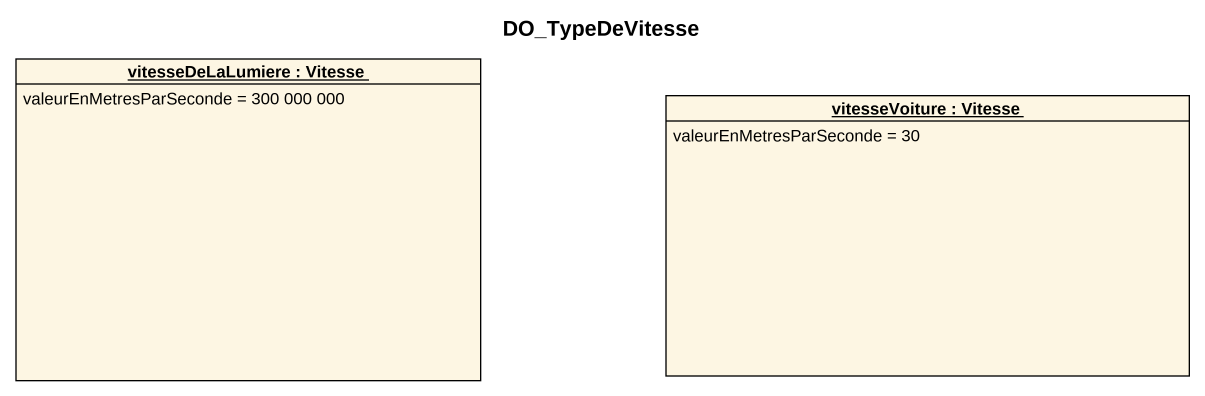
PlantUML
@startuml
title DO_TypeDeVitesse
hide circle
hide empty members
object "vitesseDeLaLumiere : Vitesse" as vitesseDeLaLumiere {
  valeurEnMetresParSeconde = 300 000 000
}
object "vitesseVoiture : Vitesse" as vitesseVoiture {
  valeurEnMetresParSeconde = 30
}
@enduml
